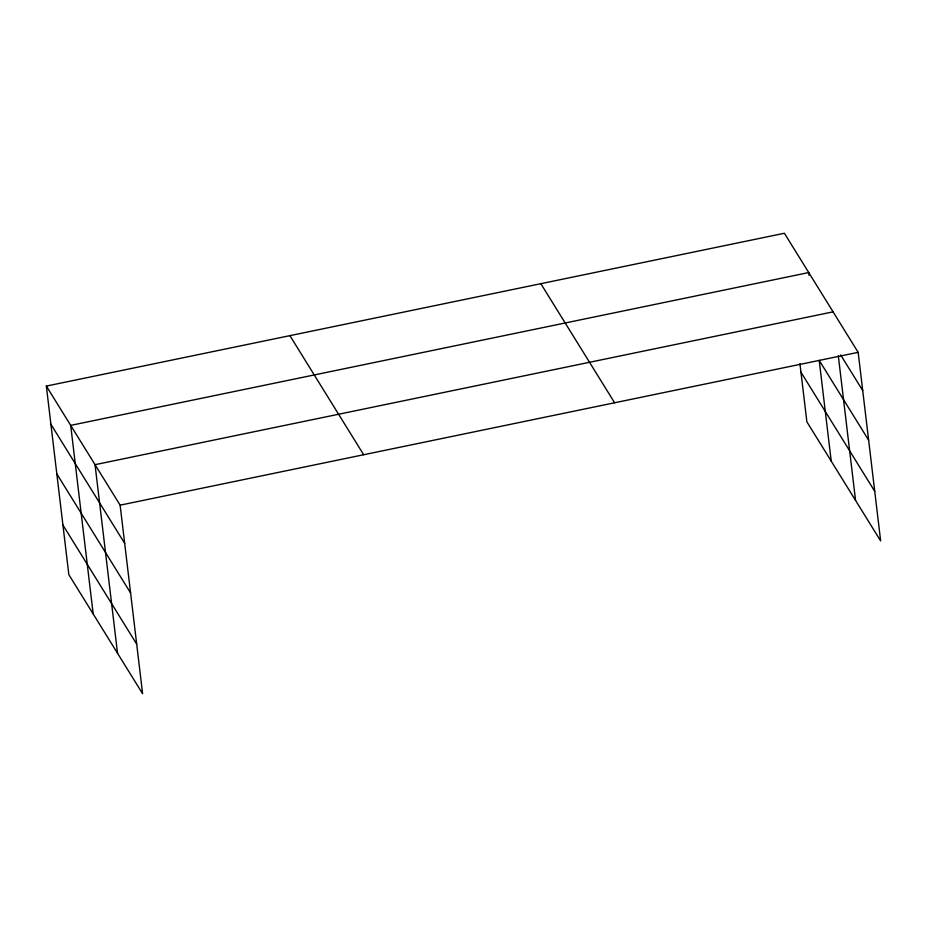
<?xml version="1.0" encoding="UTF-8"?>
<svg xmlns="http://www.w3.org/2000/svg" width="927" height="927" viewBox="0 0 927 927"><rect width="100%" height="100%" fill="white"/><g stroke="black" fill="none" stroke-linecap="round" stroke-linejoin="round"><path stroke-width="1.39" d="M46.35 386.084L120.128 505.169L142.607 693.744L68.841 574.659L46.35 386.084L784.393 233.256L858.159 352.341L880.65 540.916L806.872 421.831L799.943 363.685M833.083 311.854L95.041 464.682L117.532 653.257M120.128 505.169L858.159 352.341M840.673 354.96L862.724 390.545M868.634 440.163L819.201 360.371L831.218 461.125M800.951 372.202L874.729 491.298M540.835 283.685L614.613 402.781M289.908 335.655L363.674 454.74M50.904 424.276L124.681 543.361M56.825 473.906L130.603 592.99M62.92 525.03L136.698 644.114M838.309 355.725L855.563 500.429M809.074 275.389L808.738 272.561L70.695 425.377L93.187 613.952"/></g></svg>
